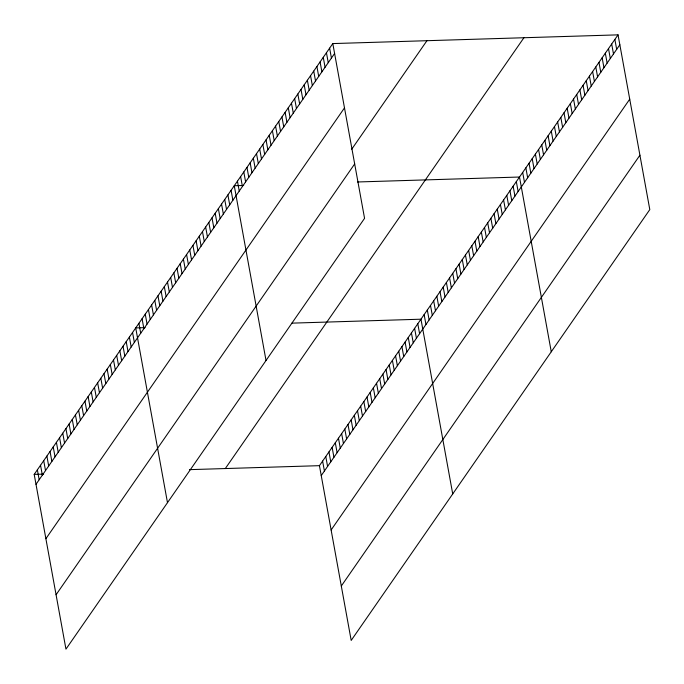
<?xml version="1.0" encoding="UTF-8"?>
<svg xmlns="http://www.w3.org/2000/svg" width="684" height="684" viewBox="0 0 684 684"><rect width="100%" height="100%" fill="white"/><g stroke="black" fill="none" stroke-linecap="round" stroke-linejoin="round"><path stroke-width="1.03" d="M332.8 43.579L364.563 218.333L65.955 649.142L34.2 474.397L332.8 43.579L618.045 34.858L649.8 209.603L351.191 640.421L319.437 465.667L618.045 34.858M36.004 484.306L334.604 53.489M45.888 538.701L344.488 107.884M351.704 149.24L426.936 40.707M56.071 594.747L354.68 163.929M225.31 468.549L523.918 37.74M321.241 475.577L619.841 44.768M331.124 529.98L629.733 99.163M341.307 586.017L639.916 155.208M243.675 185.467L234.261 185.749L266.025 360.494M357.484 181.978L519.507 177.028L551.261 351.773M145.136 327.627L135.723 327.918L167.486 502.663M291.923 323.139L420.968 319.197L452.722 493.942M34.2 474.397L43.614 474.106M189.425 469.651L319.437 465.667M614.865 39.441L616.669 49.351M611.684 44.032L613.488 53.942M608.504 48.615L610.308 58.525M605.331 53.198L607.127 63.108M602.151 57.789L603.946 67.699M598.97 62.372L600.774 72.282M595.79 66.964L597.594 76.873M592.618 71.546L594.413 81.456M589.437 76.129L591.232 86.039M586.256 80.721L588.06 90.63M583.076 85.303L584.88 95.213M579.895 89.895L581.699 99.796M576.723 94.477L578.519 104.387M573.543 99.06L575.338 108.97M570.362 103.652L572.166 113.561M567.181 108.234L568.985 118.144M564.009 112.817L565.805 122.727M560.829 117.409L562.624 127.318M557.648 121.991L559.452 131.901M554.467 126.583L556.272 136.484M551.287 131.166L553.091 141.075M548.115 135.748L549.91 145.658M544.934 140.34L546.73 150.249M541.754 144.922L543.558 154.832M538.573 149.505L540.377 159.415M535.401 154.097L537.196 164.006M532.22 158.679L534.016 168.589M529.04 163.271L530.844 173.18M525.859 167.854L527.663 177.763M522.679 172.436L524.483 182.346M516.326 181.611L518.121 191.52M513.145 186.202L514.949 196.103M509.965 190.785L511.769 200.694M506.793 195.368L508.588 205.277M503.612 199.959L505.408 209.868M500.431 204.542L502.236 214.451M497.251 209.124L499.055 219.034M494.07 213.716L495.874 223.625M490.898 218.299L492.694 228.208M487.718 222.89L489.522 232.799M484.537 227.473L486.341 237.382M481.356 232.056L483.161 241.965M478.184 236.647L479.98 246.556M475.004 241.23L476.799 251.139M471.823 245.821L473.627 255.722M468.643 250.404L470.447 260.313M465.462 254.987L467.266 264.896M462.29 259.578L464.085 269.487M459.109 264.161L460.913 274.07M455.929 268.744L457.733 278.653M452.748 273.335L454.552 283.244M449.576 277.918L451.372 287.827M446.396 282.509L448.191 292.419M443.215 287.092L445.019 297.001M440.034 291.675L441.838 301.584M436.854 296.266L438.658 306.175M433.682 300.849L435.477 310.758M430.501 305.44L432.305 315.341M427.32 310.023L429.124 319.932M424.14 314.606L425.944 324.515M417.796 323.771L419.591 333.681M414.615 328.346L416.419 338.255M411.443 332.928L413.247 342.838M408.271 337.503L410.075 347.412M405.099 342.086L406.903 351.986M401.927 346.66L403.731 356.569M398.755 351.234L400.559 361.143M395.583 355.817L397.387 365.726M392.411 360.391L394.215 370.3M389.239 364.965L391.034 374.875M329.628 48.171L331.424 58.08M386.067 369.548L387.862 379.458M326.448 52.754L328.252 62.663M382.895 374.122L384.69 384.032M323.267 57.336L325.071 67.246M379.723 378.697L381.518 388.606M320.086 61.928L321.89 71.837M376.551 383.279L378.346 393.189M316.914 66.51L318.71 76.42M373.37 387.854L375.174 397.763M313.734 71.102L315.529 81.011M370.198 392.436L372.002 402.337M310.553 75.685L312.357 85.594M367.026 397.011L368.83 406.92M307.373 80.267L309.177 90.177M363.854 401.585L365.658 411.494M304.2 84.859L305.996 94.768M360.682 406.168L362.486 416.077M301.02 89.442L302.815 99.351M357.51 410.742L359.314 420.651M297.839 94.033L299.643 103.934M354.338 415.316L356.142 425.226M294.659 98.616L296.463 108.525M351.166 419.899L352.97 429.808M291.478 103.198L293.282 113.108M347.994 424.473L349.798 434.383M288.306 107.79L290.101 117.699M344.822 429.048L346.617 438.957M285.125 112.373L286.921 122.282M341.649 433.63L343.445 443.54M281.945 116.955L283.749 126.865M338.477 438.205L340.273 448.114M278.764 121.547L280.568 131.456M335.305 442.787L337.101 452.697M275.592 126.13L277.388 136.039M332.133 447.362L333.929 457.271M272.412 130.721L274.207 140.63M328.953 451.936L330.757 461.845M269.231 135.304L271.035 145.213M325.781 456.519L327.585 466.428M266.05 139.887L267.854 149.796M322.609 461.093L324.413 471.002M262.87 144.478L264.674 154.387M259.698 149.061L261.493 158.97M256.517 153.652L258.313 163.553M253.337 158.235L255.141 168.144M250.156 162.818L251.96 172.727M246.984 167.409L248.779 177.318M243.803 171.992L245.599 181.901M240.623 176.575L242.427 186.484M237.442 181.166L239.246 191.075M231.089 190.34L232.885 200.25M227.909 194.923L229.704 204.832M224.728 199.506L226.532 209.415M221.548 204.097L223.352 214.007M218.376 208.68L220.171 218.589M215.195 213.271L216.99 223.172M212.014 217.854L213.818 227.763M208.834 222.437L210.638 232.346M205.653 227.028L207.457 236.938M202.481 231.611L204.277 241.52M199.3 236.194L201.096 246.103M196.12 240.785L197.924 250.695M192.939 245.368L194.743 255.277M189.767 249.959L191.563 259.869M186.587 254.542L188.382 264.452M183.406 259.125L185.21 269.034M180.225 263.716L182.03 273.626M177.045 268.299L178.849 278.208M173.873 272.89L175.668 282.791M170.692 277.473L172.488 287.383M167.512 282.056L169.316 291.965M164.331 286.647L166.135 296.557M161.159 291.23L162.954 301.14M157.978 295.813L159.774 305.722M154.798 300.404L156.602 310.314M151.617 304.987L153.421 314.897M148.437 309.578L150.241 319.488M145.264 314.161L147.06 324.071M142.084 318.744L143.879 328.653M138.903 323.335L140.707 333.245M132.551 332.492L134.355 342.402M129.379 337.075L131.183 346.985M126.207 341.649L128.011 351.559M123.035 346.232L124.839 356.142M119.862 350.807L121.667 360.716M116.69 355.381L118.494 365.29M113.518 359.964L115.314 369.873M110.346 364.538L112.142 374.447M107.174 369.112L108.97 379.022M104.002 373.695L105.798 383.604M100.83 378.269L102.626 388.179M97.65 382.852L99.454 392.753M94.477 387.426L96.282 397.336M91.305 392L93.109 401.91M88.133 396.583L89.937 406.493M84.961 401.157L86.765 411.067M81.789 405.732L83.593 415.641M78.617 410.314L80.421 420.224M75.445 414.889L77.249 424.798M72.273 419.463L74.069 429.372M69.101 424.046L70.897 433.955M65.929 428.62L67.725 438.529M62.757 433.203L64.552 443.104M59.585 437.777L61.38 447.687M56.413 442.351L58.208 452.261M53.232 446.934L55.036 456.844M50.06 451.508L51.864 461.418M46.888 456.083L48.692 465.992M43.716 460.665L45.52 470.575M40.544 465.24L42.348 475.149M37.372 469.822L39.176 479.723"/></g></svg>
